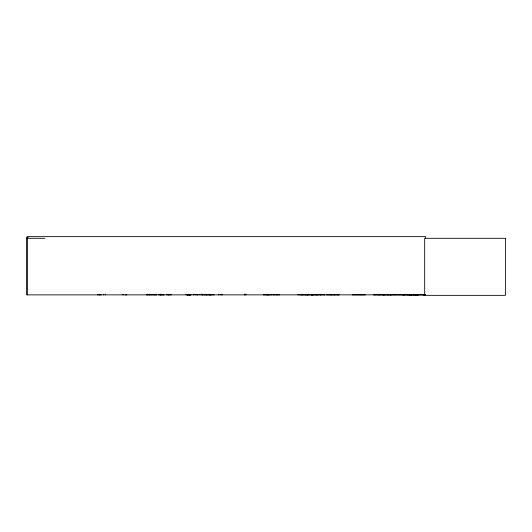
<?xml version="1.0" encoding="UTF-8"?>
<svg xmlns="http://www.w3.org/2000/svg" width="532" height="532" viewBox="0 0 532 532"><rect width="100%" height="100%" fill="white"/><g stroke="black" fill="none" stroke-linecap="round" stroke-linejoin="round"><path stroke-width="0.8" d="M263.393 294.402L263.393 294.874L271.952 294.854L271.952 294.402M306.405 294.854L306.412 294.402M375.04 294.854L375.047 294.402M378.698 294.854L378.757 294.402M383.599 294.854L383.599 294.402M387.256 294.854L387.256 294.402M307.562 294.854L307.569 294.402M316.114 294.854L316.128 294.402M146.606 294.814L151.022 294.755M202.133 294.814L214.004 294.814M202.293 294.801L202.22 294.163M187.902 294.801L187.909 294.442L187.936 294.874M312.65 294.814L312.67 294.282M326.648 294.874L338.984 294.854L338.97 294.282M334.063 294.801L334.103 294.402M156.401 294.814L156.455 294.442M404.007 294.854L404.107 294.495L404.599 294.868L404.48 294.495C403.509 294.901 404.719 294.974 404.247 294.495L403.841 294.868M423.432 294.854L423.292 294.495L423.186 294.854M423.558 294.854L423.658 294.495L423.811 294.828M424.842 294.495L424.742 294.854M390.362 294.854L390.781 294.828L390.535 294.495L390.302 294.861L390.322 294.282M390.98 294.854L391.146 294.495L391.379 294.854M406.022 294.854L406.189 294.648M418.405 294.861L408.696 294.861M408.835 294.622L409.534 294.848L408.835 294.721M410.757 294.861L411.096 294.848M411.083 294.861L411.582 294.861L411.582 294.402M411.209 294.861L411.535 294.861M415.572 294.861L415.871 294.874M416.071 294.861L416.23 294.735M187.882 294.814L187.789 294.402M312.803 294.814L312.836 294.442M273.029 294.814L279.34 294.814M403.668 294.668L403.888 294.828M406.834 294.668L407.007 294.868M151.421 294.814L156.455 294.755M417.746 294.735L417.633 294.861M418.105 294.874L418.258 294.422M267.669 294.814L267.729 294.442M28.263 237.245L26.6 237.245L26.6 294.874L425.115 294.854L373.57 294.841M26.6 238.316L44.848 238.316M352.324 294.502L365.171 294.502M373.577 294.502L425.214 294.495M352.304 294.642L365.191 294.655M373.557 294.655L425.194 294.668M164.036 294.854L159.021 294.814M166.662 294.801L166.629 294.402L166.656 294.755L171.091 294.854M324.793 294.854L297.853 294.854L297.853 294.402M352.31 294.841L365.185 294.841M384.23 294.874L384.23 294.495L384.33 294.874M383.978 294.814L383.918 294.442M163.736 294.814L163.69 294.442L163.643 294.874M312.118 294.814L312.158 294.282M311.865 294.801L311.858 294.282M305.807 294.814L305.767 294.442L305.727 294.874M317.178 294.801L317.172 294.282M210.931 294.814L210.898 294.442L210.845 294.874M403.03 294.854L402.923 294.495L402.411 294.861L402.551 294.495L403.03 294.854L403.023 294.402M170.918 294.801L170.885 294.402M316.307 294.801L316.307 294.402M307.755 294.814L307.755 294.402M425.62 238.316L425.62 236.647L27.538 236.647L27.538 294.874M417.78 294.402L417.78 294.874M413.65 294.282L413.65 294.874M413.351 294.282L413.351 294.874M409.221 294.402L409.221 294.874M407.452 294.282L407.386 294.874M407.153 294.282L407.153 294.874M394.451 294.402L394.451 294.874M390.029 294.282L390.029 294.874M385.899 294.402L385.899 294.874M383.805 294.402L383.858 294.874M383.173 294.282L383.133 294.874M382.88 294.282L382.834 294.874M379.469 294.282L379.476 294.874M379.17 294.282L379.183 294.874M338.724 294.402L338.724 294.874M338.046 294.402L338.046 294.874M337.993 294.402L337.993 294.874M334.734 294.282L334.734 294.874M334.488 294.282L334.488 294.874M331.522 294.402L331.522 294.874M331.143 294.282L331.143 294.874M330.891 294.282L330.891 294.874M326.901 294.402L326.901 294.874M324.553 294.402L324.553 294.874M320.503 294.282L320.503 294.874M320.277 294.402L320.277 294.874L320.244 294.282M317.145 294.402L317.145 294.874M316.919 294.282L316.919 294.874M315.828 294.402L315.828 294.874M312.863 294.402L312.863 294.874M312.018 294.282L312.018 294.874M311.812 294.402L311.812 294.874M311.699 294.282L311.699 294.874M311.4 294.282L311.4 294.874M308.208 294.282L308.208 294.874M307.995 294.282L307.995 294.874M307.27 294.402L307.27 294.874M302.289 294.282L302.276 294.874M279.42 294.402L279.42 294.874M277.152 294.282L277.152 294.874M276.939 294.282L276.939 294.874M273.335 294.402L273.335 294.874M268.766 294.282L268.766 294.874M267.815 294.282L267.829 294.874M267.516 294.282L267.53 294.874M245.884 294.163L245.884 294.874M245.139 294.163L245.139 294.874M244.8 294.163L244.8 294.874M244.407 294.163L244.407 294.874M222.223 294.402L222.223 294.874M221.917 294.402L221.917 294.874M221.398 294.402L221.398 294.874M220.813 294.402L220.813 294.874M218.951 294.402L218.858 294.874M218.446 294.402L218.446 294.874M213.804 294.402L213.804 294.874M210.379 294.282L210.379 294.874M209.987 294.402L209.987 294.874M209.688 294.282L209.688 294.874M209.422 294.282L209.422 294.874M206.715 294.282L206.715 294.874M206.449 294.282L206.449 294.874M206.15 294.402L206.15 294.874M202.712 294.163L202.712 294.874M202.333 294.402L202.333 294.874M201.621 294.163L201.621 294.874M201.043 294.163L201.043 294.874M199.141 294.402L199.141 294.874M197.718 294.402L197.718 294.874M196.973 294.402L196.973 294.874M195.523 294.402L195.523 294.874M194.014 294.163L194.014 294.874M193.276 294.163L193.276 294.874M190.895 294.402L190.895 294.874M190.755 294.402L190.755 294.874M190.609 294.402L190.609 294.874M190.39 294.402L190.456 294.874M190.283 294.402L190.283 294.874M189.831 294.402L189.831 294.874M189.771 294.402L189.771 294.874M189.685 294.402L189.698 294.874M189.492 294.402L189.492 294.874M189.452 294.402L189.452 294.874M189.306 294.402L189.292 294.874M189.179 294.402L189.212 294.874M189.139 294.874L189.046 294.402L189.026 294.874M188.847 294.402L188.847 294.874M188.774 294.402L188.774 294.874M188.541 294.402L188.541 294.874M188.428 294.282L188.428 294.874M187.65 294.402L187.65 294.874M187.55 294.402L187.55 294.874M187.404 294.402L187.417 294.874M187.277 294.402L187.284 294.874M187.118 294.402L187.118 294.874M186.426 294.402L186.426 294.874M186.054 294.402L186.054 294.874M168.418 294.282L168.418 294.874M168.272 294.282L168.272 294.874M161.888 294.163L161.888 294.874M160.717 294.163L160.717 294.874M160.571 294.282L160.571 294.874M160.405 294.282L160.405 294.874M158.922 294.402L158.922 294.874M156.501 294.402L156.501 294.874M155.018 294.282L155.018 294.874M154.852 294.282L154.852 294.874M151.786 294.402L151.786 294.874M149.412 294.282L149.412 294.874M149.306 294.163L149.306 294.874M147.643 294.163L147.643 294.874M146.792 294.402L146.792 294.874M126.702 294.402L126.702 294.874M126.556 294.402L126.556 294.874M126.051 294.402L126.051 294.874M125.718 294.402L125.718 294.874M125.299 294.402L125.299 294.874M123.291 294.402L123.291 294.874M122.925 294.402L122.925 294.874M105.343 294.163L105.343 294.874M103.68 294.163L103.68 294.874M101.02 294.402L101.02 294.874M100.708 294.402L100.708 294.874M100.196 294.402L100.196 294.874M99.61 294.402L99.61 294.874M99.404 294.402L99.404 294.874M99.218 294.402L99.251 294.874M98.999 294.402L98.999 294.874M97.901 294.402L97.901 294.874M97.389 294.402L97.389 294.874M387.981 294.495C387.19 294.954 388.779 294.928 387.981 294.495M388.593 294.495C387.801 294.954 389.397 294.928 388.593 294.495M505.4 238.316L424.682 238.316L424.682 295.353L505.4 295.353L505.4 238.316M313.647 294.874L313.647 294.402L313.594 294.874M301.99 294.874L301.99 294.282L301.977 294.874M197.359 294.874L197.359 294.402L197.332 294.874"/></g></svg>
